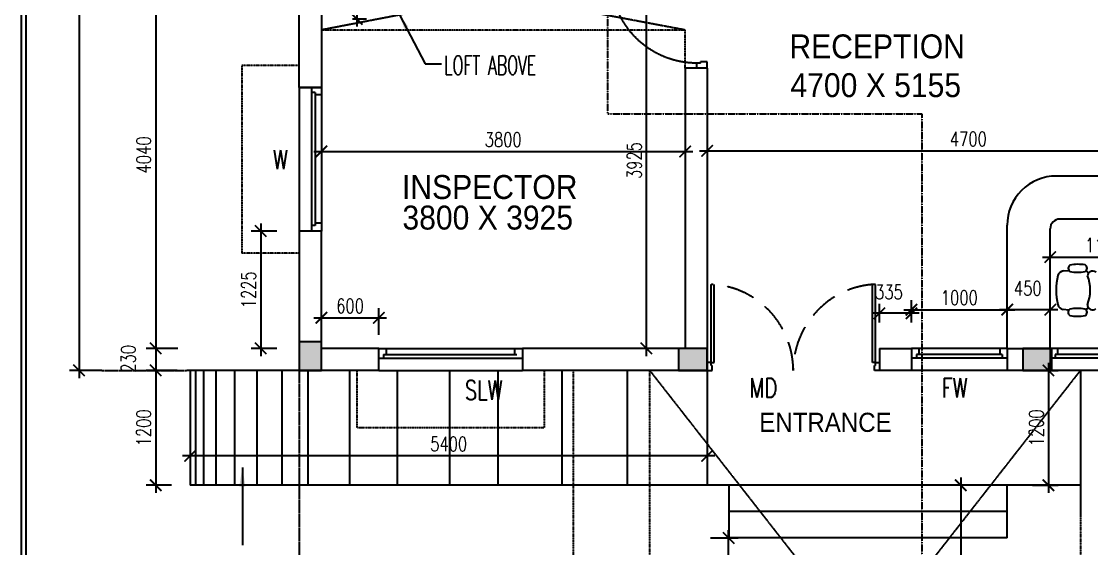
# Model space of a CAD drawing. Header units: millimetres. Extents: x 12977220 to 13113408, y -169657 to -55898.
# Drawn here: x 12977220 to 12988401, y -88006 to -82500 of the extents above; entities that cross this region are included whole.
import ezdxf

# ---------------------------------------------------------------- set-up
doc = ezdxf.new("R2010")
doc.units = ezdxf.units.MM
doc.header["$LTSCALE"] = 3
doc.header["$PDMODE"] = 66
for name, pattern in [('CENTER2', [1.125, 0.75, -0.125, 0.125, -0.125]), ('HIDDEN', [0.375, 0.25, -0.125]), ('HIDDEN2', [0.1875, 0.125, -0.0625])]:
    doc.linetypes.add(name, pattern=pattern)
for name, color, linetype in [('C2', 130, 'Continuous'), ('CENTER', 40, 'CENTER2'), ('COLUMN NEW', 112, 'Continuous'), ('DIM', 9, 'Continuous'), ('DIM BREAK', 8, 'Continuous'), ('door', 151, 'Continuous'), ('FUR', 1, 'Continuous'), ('FURN', 6, 'Continuous'), ('hid', 6, 'HIDDEN2'), ('J Text', 6, 'Continuous'), ('text', 33, 'Continuous'), ('WALL', 7, 'Continuous'), ('WIN', 5, 'Continuous')]:
    doc.layers.add(name, color=color, linetype=linetype)
doc.styles.add('m', font='MICROSS.TTF', dxfattribs={"width": 0.9, "height": 350})
doc.styles.add('ROMANS', font='romans.shx', dxfattribs={"width": 0.8})
doc.styles.add('RS3', font='romans.shx', dxfattribs={"width": 0.75, "height": 150})
doc.styles.add('rs4', font='romans.shx', dxfattribs={"width": 0.8, "height": 200})
doc.styles.get("Standard").update_dxf_attribs({"font": 'ARIALBD.TTF', "height": 4.5})
doc.dimstyles.new('ISO-25', dxfattribs={"dimtxt": 2.5, "dimasz": 2.5, "dimexe": 1.25, "dimexo": 0.625, "dimtad": 1, "dimtxsty": 'Standard', "dimcen": 2.5, "dimadec": 0, "dimazin": 0, "dimtfac": 1, "dimtmove": 0, "dimatfit": 3, "dimfxl": 1, "dimarcsym": 0})

# ---------------------------------------------------------------- blocks, each defined once
blk = doc.blocks.new('_ARCHTICK')
at = {"color": 0, "linetype": 'ByBlock', "const_width": 0.15}
blk.add_lwpolyline([(-0.5, -0.5), (0.5, 0.5)], dxfattribs=at)
blk = doc.blocks.new('*D14')
at = {"layer": 'Defpoints', "color": 0, "transparency": 16777216}
for p in [(12978984, -86837), (12984384, -86837), (12978984, -87038)]:
    blk.add_point(p, dxfattribs=at)
at = {"layer": 'WALL', "color": 8, "lineweight": -2, "transparency": 16777216}
for p, q in [((12978984, -86837), (12978984, -87138)), ((12984384, -86837), (12984384, -87138)), ((12984464, -87038), (12978904, -87038))]:
    blk.add_line(p, q, dxfattribs=at)
at = {"layer": 'WALL', "color": 8, "lineweight": -2, "transparency": 16777216, "xscale": 120, "yscale": 120, "zscale": 120}
for p, rotation in [((12978984, -87038), 180.0000000000012), ((12984384, -87038), 1.199040866595169e-12)]:
    blk.add_blockref('_ARCHTICK', p, dxfattribs=dict(at, rotation=rotation))
at = {"layer": 'WALL', "color": 6, "transparency": 16777216, "insert": (12981684, -86913), "char_height": 150, "attachment_point": 5, "style": 'RS3'}
blk.add_mtext('5400', dxfattribs=at)
blk = doc.blocks.new('*D31')
at = {"layer": 'Defpoints', "color": 0, "transparency": 16777216}
for p in [(12987867, -86145), (12987784, -87345), (12987950, -87345)]:
    blk.add_point(p, dxfattribs=at)
at = {"layer": 'DIM', "color": 8, "lineweight": -2, "transparency": 16777216}
for p, q in [((12987950, -86065), (12987950, -87425)), ((12987867, -86145), (12988050, -86145)), ((12987784, -87345), (12988050, -87345))]:
    blk.add_line(p, q, dxfattribs=at)
at = {"layer": 'DIM', "color": 8, "lineweight": -2, "transparency": 16777216, "xscale": 120, "yscale": 120, "zscale": 120}
for p, rotation in [((12987950, -86145), 90), ((12987950, -87345), 270)]:
    blk.add_blockref('_ARCHTICK', p, dxfattribs=dict(at, rotation=rotation))
at = {"layer": 'DIM', "color": 6, "transparency": 16777216, "insert": (12987825, -86745), "char_height": 150, "attachment_point": 5, "rotation": 90, "style": 'RS3'}
blk.add_mtext('1200', dxfattribs=at)
blk = doc.blocks.new('*D44')
at = {"layer": 'Defpoints', "color": 0, "transparency": 16777216}
for p in [(12980354, -83715), (12984154, -83715), (12984154, -83859)]:
    blk.add_point(p, dxfattribs=at)
at = {"layer": 'WALL', "color": 8, "lineweight": -2, "transparency": 16777216}
for p, q in [((12980354, -83715), (12980354, -83959)), ((12984154, -83715), (12984154, -83959)), ((12980274, -83859), (12984234, -83859))]:
    blk.add_line(p, q, dxfattribs=at)
at = {"layer": 'WALL', "color": 8, "lineweight": -2, "transparency": 16777216, "xscale": 120, "yscale": 120, "zscale": 120, "rotation": 180}
blk.add_blockref('_ARCHTICK', (12980354, -83859), dxfattribs=at)
at = {"layer": 'WALL', "color": 8, "lineweight": -2, "transparency": 16777216, "xscale": 120, "yscale": 120, "zscale": 120}
blk.add_blockref('_ARCHTICK', (12984154, -83859), dxfattribs=at)
at = {"layer": 'WALL', "color": 6, "transparency": 16777216, "insert": (12982254, -83734), "char_height": 150, "attachment_point": 5, "style": 'RS3'}
blk.add_mtext('3800', dxfattribs=at)
blk = doc.blocks.new('*D45')
at = {"layer": 'Defpoints', "color": 0, "transparency": 16777216}
for p in [(12984384, -83709), (12989084, -83709), (12989084, -83853)]:
    blk.add_point(p, dxfattribs=at)
at = {"layer": 'DIM', "color": 8, "lineweight": -2, "transparency": 16777216}
for p, q in [((12984384, -83709), (12984384, -83953)), ((12989084, -83709), (12989084, -83953)), ((12984304, -83853), (12989164, -83853))]:
    blk.add_line(p, q, dxfattribs=at)
at = {"layer": 'DIM', "color": 8, "lineweight": -2, "transparency": 16777216, "xscale": 120, "yscale": 120, "zscale": 120, "rotation": 180}
blk.add_blockref('_ARCHTICK', (12984384, -83853), dxfattribs=at)
at = {"layer": 'DIM', "color": 8, "lineweight": -2, "transparency": 16777216, "xscale": 120, "yscale": 120, "zscale": 120}
blk.add_blockref('_ARCHTICK', (12989084, -83853), dxfattribs=at)
at = {"layer": 'DIM', "color": 6, "transparency": 16777216, "insert": (12987113, -83728), "char_height": 150, "attachment_point": 5, "style": 'RS3'}
blk.add_mtext('4700', dxfattribs=at)
blk = doc.blocks.new('*D47')
at = {"layer": 'Defpoints', "color": 0, "transparency": 16777216}
for p in [(12987034, -87345), (12987031, -91895), (12987031, -91895)]:
    blk.add_point(p, dxfattribs=at)
at = {"layer": 'DIM', "color": 8, "lineweight": -2, "transparency": 16777216}
for p, q in [((12987034, -87265), (12987031, -91975)), ((12987034, -87345), (12986934, -87345)), ((12987031, -91895), (12986931, -91895))]:
    blk.add_line(p, q, dxfattribs=at)
at = {"layer": 'DIM', "color": 8, "lineweight": -2, "transparency": 16777216, "xscale": 120, "yscale": 120, "zscale": 120}
for p, rotation in [((12987034, -87345), 89.9535024584559), ((12987031, -91895), 269.9535024584559)]:
    blk.add_blockref('_ARCHTICK', p, dxfattribs=dict(at, rotation=rotation))
at = {"layer": 'DIM', "color": 6, "transparency": 16777216, "insert": (12986908, -89620), "char_height": 150, "attachment_point": 5, "rotation": 89.9535, "style": 'RS3'}
blk.add_mtext('4550', dxfattribs=at)
blk = doc.blocks.new('*D48')
at = {"layer": 'Defpoints', "color": 0, "transparency": 16777216}
for p in [(12984420, -87895), (12984609, -87895), (12984420, -91595)]:
    blk.add_point(p, dxfattribs=at)
at = {"layer": 'DIM', "color": 8, "lineweight": -2, "transparency": 16777216}
for p, q in [((12984609, -91675), (12984609, -87815)), ((12984420, -87895), (12984709, -87895)), ((12984420, -91595), (12984709, -91595))]:
    blk.add_line(p, q, dxfattribs=at)
at = {"layer": 'DIM', "color": 8, "lineweight": -2, "transparency": 16777216, "xscale": 120, "yscale": 120, "zscale": 120}
for p, rotation in [((12984609, -87895), 90), ((12984609, -91595), 270)]:
    blk.add_blockref('_ARCHTICK', p, dxfattribs=dict(at, rotation=rotation))
at = {"layer": 'DIM', "color": 6, "transparency": 16777216, "insert": (12984484, -89745), "char_height": 150, "attachment_point": 5, "rotation": 90, "style": 'RS3'}
blk.add_mtext('3700', dxfattribs=at)
blk = doc.blocks.new('*D50')
at = {"layer": 'Defpoints', "color": 0, "transparency": 16777216}
for p in [(12978706, -86145), (12978624, -87345), (12978790, -87345)]:
    blk.add_point(p, dxfattribs=at)
at = {"layer": 'DIM', "color": 8, "lineweight": -2, "transparency": 16777216}
for p, q in [((12978624, -86065), (12978624, -87425)), ((12978706, -86145), (12978524, -86145)), ((12978790, -87345), (12978524, -87345))]:
    blk.add_line(p, q, dxfattribs=at)
at = {"layer": 'DIM', "color": 8, "lineweight": -2, "transparency": 16777216, "xscale": 120, "yscale": 120, "zscale": 120}
for p, rotation in [((12978624, -86145), 90), ((12978624, -87345), 270)]:
    blk.add_blockref('_ARCHTICK', p, dxfattribs=dict(at, rotation=rotation))
at = {"layer": 'DIM', "color": 6, "transparency": 16777216, "insert": (12978499, -86745), "char_height": 150, "attachment_point": 5, "rotation": 90, "style": 'RS3'}
blk.add_mtext('1200', dxfattribs=at)
blk = doc.blocks.new('*D52')
at = {"layer": 'Defpoints', "color": 0, "transparency": 16777216}
for p in [(12987519, -85511), (12986519, -85644), (12987519, -85644)]:
    blk.add_point(p, dxfattribs=at)
at = {"layer": 'DIM', "color": 8, "lineweight": -2, "transparency": 16777216}
for p, q in [((12986519, -85644), (12986519, -85411)), ((12987519, -85644), (12987519, -85411)), ((12986439, -85511), (12987599, -85511))]:
    blk.add_line(p, q, dxfattribs=at)
at = {"layer": 'DIM', "color": 8, "lineweight": -2, "transparency": 16777216, "xscale": 120, "yscale": 120, "zscale": 120, "rotation": 180}
blk.add_blockref('_ARCHTICK', (12986519, -85511), dxfattribs=at)
at = {"layer": 'DIM', "color": 8, "lineweight": -2, "transparency": 16777216, "xscale": 120, "yscale": 120, "zscale": 120}
blk.add_blockref('_ARCHTICK', (12987519, -85511), dxfattribs=at)
at = {"layer": 'DIM', "color": 6, "transparency": 16777216, "insert": (12987019, -85386), "char_height": 150, "attachment_point": 5, "style": 'RS3'}
blk.add_mtext('1000', dxfattribs=at)
blk = doc.blocks.new('*D53')
at = {"layer": 'Defpoints', "color": 0, "transparency": 16777216}
for p in [(12989084, -84962), (12987969, -85205), (12989084, -85205)]:
    blk.add_point(p, dxfattribs=at)
at = {"layer": 'DIM', "color": 8, "lineweight": -2, "transparency": 16777216}
for p, q in [((12987889, -84962), (12989164, -84962)), ((12987969, -85205), (12987969, -84862)), ((12989084, -85205), (12989084, -84862))]:
    blk.add_line(p, q, dxfattribs=at)
at = {"layer": 'DIM', "color": 8, "lineweight": -2, "transparency": 16777216, "xscale": 120, "yscale": 120, "zscale": 120, "rotation": 180}
blk.add_blockref('_ARCHTICK', (12987969, -84962), dxfattribs=at)
at = {"layer": 'DIM', "color": 8, "lineweight": -2, "transparency": 16777216, "xscale": 120, "yscale": 120, "zscale": 120}
blk.add_blockref('_ARCHTICK', (12989084, -84962), dxfattribs=at)
at = {"layer": 'DIM', "color": 6, "transparency": 16777216, "insert": (12988526, -84837), "char_height": 150, "attachment_point": 5, "style": 'RS3'}
blk.add_mtext('1115', dxfattribs=at)
blk = doc.blocks.new('*D122')
at = {"layer": 'Defpoints', "color": 0, "transparency": 16777216}
for p in [(12987519, -85511), (12987519, -85605), (12987969, -85605)]:
    blk.add_point(p, dxfattribs=at)
at = {"layer": 'DIM', "color": 8, "lineweight": -2, "transparency": 16777216}
for p, q in [((12987519, -85605), (12987519, -85411)), ((12987969, -85605), (12987969, -85411)), ((12988049, -85511), (12987439, -85511))]:
    blk.add_line(p, q, dxfattribs=at)
at = {"layer": 'DIM', "color": 8, "lineweight": -2, "transparency": 16777216, "xscale": 120, "yscale": 120, "zscale": 120, "rotation": 180}
blk.add_blockref('_ARCHTICK', (12987519, -85511), dxfattribs=at)
at = {"layer": 'DIM', "color": 8, "lineweight": -2, "transparency": 16777216, "xscale": 120, "yscale": 120, "zscale": 120}
blk.add_blockref('_ARCHTICK', (12987969, -85511), dxfattribs=at)
at = {"layer": 'DIM', "color": 6, "transparency": 16777216, "insert": (12987734, -85288), "char_height": 150, "attachment_point": 5, "style": 'RS3'}
blk.add_mtext('450', dxfattribs=at)
blk = doc.blocks.new('*D124')
at = {"layer": 'Defpoints', "color": 0, "transparency": 16777216}
for p in [(12980954, -85596), (12980354, -85773), (12980954, -85773)]:
    blk.add_point(p, dxfattribs=at)
at = {"layer": 'DIM', "color": 8, "lineweight": -2, "transparency": 16777216}
for p, q in [((12980354, -85773), (12980354, -85496)), ((12980954, -85773), (12980954, -85496)), ((12980274, -85596), (12981034, -85596))]:
    blk.add_line(p, q, dxfattribs=at)
at = {"layer": 'DIM', "color": 8, "lineweight": -2, "transparency": 16777216, "xscale": 120, "yscale": 120, "zscale": 120, "rotation": 180}
blk.add_blockref('_ARCHTICK', (12980354, -85596), dxfattribs=at)
at = {"layer": 'DIM', "color": 8, "lineweight": -2, "transparency": 16777216, "xscale": 120, "yscale": 120, "zscale": 120}
blk.add_blockref('_ARCHTICK', (12980954, -85596), dxfattribs=at)
at = {"layer": 'DIM', "color": 6, "transparency": 16777216, "insert": (12980654, -85471), "char_height": 150, "attachment_point": 5, "style": 'RS3'}
blk.add_mtext('600', dxfattribs=at)
blk = doc.blocks.new('*D125')
at = {"layer": 'Defpoints', "color": 0, "transparency": 16777216}
for p in [(12979888, -84690), (12979720, -85915), (12979888, -85915)]:
    blk.add_point(p, dxfattribs=at)
at = {"layer": 'DIM', "color": 8, "lineweight": -2, "transparency": 16777216}
for p, q in [((12979720, -84610), (12979720, -85995)), ((12979888, -84690), (12979620, -84690)), ((12979888, -85915), (12979620, -85915))]:
    blk.add_line(p, q, dxfattribs=at)
at = {"layer": 'DIM', "color": 8, "lineweight": -2, "transparency": 16777216, "xscale": 120, "yscale": 120, "zscale": 120}
for p, rotation in [((12979720, -84690), 90), ((12979720, -85915), 270)]:
    blk.add_blockref('_ARCHTICK', p, dxfattribs=dict(at, rotation=rotation))
at = {"layer": 'DIM', "color": 6, "transparency": 16777216, "insert": (12979595, -85303), "char_height": 150, "attachment_point": 5, "rotation": 90, "style": 'RS3'}
blk.add_mtext('1225', dxfattribs=at)
blk = doc.blocks.new('*D126')
at = {"layer": 'Defpoints', "color": 0, "transparency": 16777216}
for p in [(12986184, -85549), (12986184, -85644), (12986519, -85644)]:
    blk.add_point(p, dxfattribs=at)
at = {"layer": 'DIM', "color": 8, "lineweight": -2, "transparency": 16777216}
for p, q in [((12986184, -85644), (12986184, -85449)), ((12986519, -85644), (12986519, -85449)), ((12986599, -85549), (12986104, -85549))]:
    blk.add_line(p, q, dxfattribs=at)
at = {"layer": 'DIM', "color": 8, "lineweight": -2, "transparency": 16777216, "xscale": 120, "yscale": 120, "zscale": 120, "rotation": 180}
blk.add_blockref('_ARCHTICK', (12986184, -85549), dxfattribs=at)
at = {"layer": 'DIM', "color": 8, "lineweight": -2, "transparency": 16777216, "xscale": 120, "yscale": 120, "zscale": 120}
blk.add_blockref('_ARCHTICK', (12986519, -85549), dxfattribs=at)
at = {"layer": 'DIM', "color": 6, "transparency": 16777216, "insert": (12986284, -85326), "char_height": 150, "attachment_point": 5, "style": 'RS3'}
blk.add_mtext('335', dxfattribs=at)
blk = doc.blocks.new('*D127')
at = {"layer": 'Defpoints', "color": 0, "transparency": 16777216}
for p in [(12980679, -81875), (12980679, -82475), (12980724, -82475)]:
    blk.add_point(p, dxfattribs=at)
at = {"layer": 'WALL', "color": 8, "lineweight": -2, "transparency": 16777216}
for p, q in [((12980724, -81795), (12980724, -82555)), ((12980679, -81875), (12980824, -81875)), ((12980679, -82475), (12980824, -82475))]:
    blk.add_line(p, q, dxfattribs=at)
at = {"layer": 'WALL', "color": 8, "lineweight": -2, "transparency": 16777216, "xscale": 120, "yscale": 120, "zscale": 120}
for p, rotation in [((12980724, -81875), 90), ((12980724, -82475), 270)]:
    blk.add_blockref('_ARCHTICK', p, dxfattribs=dict(at, rotation=rotation))
at = {"layer": 'WALL', "color": 6, "transparency": 16777216, "insert": (12980599, -82175), "char_height": 150, "attachment_point": 5, "rotation": 90, "style": 'RS3'}
blk.add_mtext('600', dxfattribs=at)
blk = doc.blocks.new('*D130')
at = {"layer": 'Defpoints', "color": 0, "transparency": 16777216}
for p in [(12978259, -77145), (12977823, -86145), (12978060, -86145)]:
    blk.add_point(p, dxfattribs=at)
at = {"layer": 'DIM', "color": 8, "lineweight": -2, "transparency": 16777216}
for p, q in [((12977823, -77065), (12977823, -86225)), ((12978259, -77145), (12977723, -77145)), ((12978060, -86145), (12977723, -86145))]:
    blk.add_line(p, q, dxfattribs=at)
at = {"layer": 'DIM', "color": 8, "lineweight": -2, "transparency": 16777216, "xscale": 120, "yscale": 120, "zscale": 120}
for p, rotation in [((12977823, -77145), 90), ((12977823, -86145), 270)]:
    blk.add_blockref('_ARCHTICK', p, dxfattribs=dict(at, rotation=rotation))
at = {"layer": 'DIM', "color": 6, "transparency": 16777216, "insert": (12977698, -81645), "char_height": 150, "attachment_point": 5, "rotation": 90, "style": 'RS3'}
blk.add_mtext('9000', dxfattribs=at)
blk = doc.blocks.new('*D136')
at = {"layer": 'Defpoints', "color": 0, "transparency": 16777216}
for p in [(12978856, -81875), (12978624, -85915), (12978773, -85915)]:
    blk.add_point(p, dxfattribs=at)
at = {"layer": 'DIM', "color": 8, "lineweight": -2, "transparency": 16777216}
for p, q in [((12978624, -81795), (12978624, -85995)), ((12978856, -81875), (12978524, -81875)), ((12978773, -85915), (12978524, -85915))]:
    blk.add_line(p, q, dxfattribs=at)
at = {"layer": 'DIM', "color": 8, "lineweight": -2, "transparency": 16777216, "xscale": 120, "yscale": 120, "zscale": 120}
for p, rotation in [((12978624, -81875), 90), ((12978624, -85915), 270)]:
    blk.add_blockref('_ARCHTICK', p, dxfattribs=dict(at, rotation=rotation))
at = {"layer": 'DIM', "color": 6, "transparency": 16777216, "insert": (12978499, -83895), "char_height": 150, "attachment_point": 5, "rotation": 90, "style": 'RS3'}
blk.add_mtext('4040', dxfattribs=at)
blk = doc.blocks.new('*D137')
at = {"layer": 'Defpoints', "color": 0, "transparency": 16777216}
for p in [(12978856, -85915), (12978624, -86145), (12978847, -86145)]:
    blk.add_point(p, dxfattribs=at)
at = {"layer": 'DIM', "color": 8, "lineweight": -2, "transparency": 16777216}
for p, q in [((12978624, -85835), (12978624, -86225)), ((12978856, -85915), (12978524, -85915)), ((12978847, -86145), (12978524, -86145))]:
    blk.add_line(p, q, dxfattribs=at)
at = {"layer": 'DIM', "color": 8, "lineweight": -2, "transparency": 16777216, "xscale": 120, "yscale": 120, "zscale": 120}
for p, rotation in [((12978624, -85915), 90), ((12978624, -86145), 270)]:
    blk.add_blockref('_ARCHTICK', p, dxfattribs=dict(at, rotation=rotation))
at = {"layer": 'DIM', "color": 6, "transparency": 16777216, "insert": (12978337, -86024), "char_height": 150, "attachment_point": 5, "rotation": 90, "style": 'RS3'}
blk.add_mtext('230', dxfattribs=at)
blk = doc.blocks.new('D4')
at = {"layer": 'WIN'}
for p, q in [((2, 4), (2, 36.04)), ((3.5, 4), (3.5, 36)), ((2, 4), (0, 4)), ((0, 0), (2.5, 0)), ((2, 2.5), (2, 4)), ((2, 4), (3.5, 4)), ((2, 2.5), (2.5, 2.5)), ((2.5, 0), (2.5, 2.5)), ((34, 2.5), (33.5, 2.5)), ((33.5, 0), (33.5, 2.5)), ((36, 0), (33.5, 0)), ((34, 4), (36, 4)), ((34, 2.5), (34, 4))]:
    blk.add_line(p, q, dxfattribs=at)
at = {"layer": 'WIN', "linetype": 'HIDDEN', "ltscale": 400}
blk.add_arc((2, 4), 32.04, 357.3162, 90, dxfattribs=at)
blk = doc.blocks.new('*D246')
at = {"layer": 'Defpoints', "color": 0, "transparency": 16777216}
for p in [(12983893, -81990), (12983749, -85915), (12983893, -85915)]:
    blk.add_point(p, dxfattribs=at)
at = {"layer": 'WALL', "color": 8, "lineweight": -2, "transparency": 16777216}
for p, q in [((12983749, -81910), (12983749, -85995)), ((12983893, -81990), (12983649, -81990)), ((12983893, -85915), (12983649, -85915))]:
    blk.add_line(p, q, dxfattribs=at)
at = {"layer": 'WALL', "color": 8, "lineweight": -2, "transparency": 16777216, "xscale": 120, "yscale": 120, "zscale": 120}
for p, rotation in [((12983749, -81990), 90), ((12983749, -85915), 270)]:
    blk.add_blockref('_ARCHTICK', p, dxfattribs=dict(at, rotation=rotation))
at = {"layer": 'WALL', "color": 6, "transparency": 16777216, "insert": (12983624, -83953), "char_height": 150, "attachment_point": 5, "rotation": 90, "style": 'RS3'}
blk.add_mtext('3925', dxfattribs=at)
blk = doc.blocks.new('C1 NEW')
at = {"layer": 'COLUMN NEW', "ltscale": 0.15}
for points in [[(115, 150), (-115, 150), (0, 0)], [(0, 0), (-115, 150), (-115, -150)], [(115, 150), (0, 0), (115, -150)], [(0, 0), (-115, -150), (115, -150)]]:
    blk.add_hatch(color=6, dxfattribs=at).paths.add_polyline_path(points)
at = {"layer": 'COLUMN NEW', "color": 6, "ltscale": 0.15}
blk.add_lwpolyline([(-115, -150), (115, -150), (115, 150), (-115, 150)], close=True, dxfattribs=at)

msp = doc.modelspace()

# ---------------------------------------------------------------- linework, layer by layer
at = {"layer": 'CENTER', "color": 2}
for p, q in [((12983346.7, -83466.3), (12983346.7, -71964.4)), ((12983346.7, -83466.3), (12986628, -83466.3)), ((12986628, -83466.3), (12986628, -93212.3))]:
    msp.add_line(p, q, dxfattribs=at)
at = {"layer": 'DIM BREAK', "color": 1, "ltscale": 400}
for p, q in [((12980353.8, -83190.3), (12980123.8, -83190.3)), ((12980353.8, -84690.3), (12980123.8, -84690.3))]:
    msp.add_line(p, q, dxfattribs=at)
at = {"layer": 'door'}
for p, q in [((12980123.8, -83190.3), (12980123.8, -81643.4)), ((12984383.8, -82990.3), (12984153.7, -82990.3)), ((12984153.7, -82990.3), (12984153.7, -85915.3)), ((12984383.8, -82990.3), (12984383.8, -86145.3)), ((12980123.8, -83190.3), (12980353.8, -83190.3)), ((12980123.8, -83190.3), (12980123.8, -83190.3)), ((12980353.8, -84690.3), (12980123.8, -84690.3)), ((12980123.8, -84690.3), (12980123.8, -86145.3)), ((12980953.8, -85915.3), (12980353.8, -85915.3)), ((12980953.8, -86145.3), (12980953.8, -85915.3)), ((12984383.8, -85915.3), (12982453.8, -85915.3)), ((12982453.8, -85915.3), (12982453.8, -86145.3)), ((12984383.8, -86145.3), (12984383.8, -85915.3)), ((12984383.8, -85915.3), (12984383.8, -86145.3)), ((12986183.8, -85915.3), (12986183.8, -86145.3)), ((12986183.8, -85915.3), (12986518.8, -85915.3)), ((12986183.8, -85915.3), (12986183.8, -86145.3)), ((12986518.8, -85915.3), (12986518.8, -86145.3)), ((12986518.8, -85915.3), (12986518.8, -86145.3)), ((12986518.8, -85915.3), (12986518.8, -86145.3)), ((12987518.8, -85915.3), (12987518.8, -86145.3)), ((12987518.8, -85915.3), (12987968.8, -85915.3)), ((12987518.8, -85915.3), (12987518.8, -86145.3)), ((12987518.8, -85915.3), (12987518.8, -86145.3)), ((12987968.8, -85915.3), (12987968.8, -86145.3)), ((12987968.8, -85915.3), (12987968.8, -86145.3)), ((12980953.8, -86145.3), (12980123.8, -86145.3)), ((12984383.8, -86145.3), (12982453.8, -86145.3)), ((12986518.8, -86145.3), (12986183.8, -86145.3)), ((12987968.8, -86145.3), (12987518.8, -86145.3))]:
    msp.add_line(p, q, dxfattribs=at)
at = {"layer": 'door', "color": 8}
for p, q in [((12979038.1, -86143.4), (12979038.1, -87345.3)), ((12979122.4, -86143.4), (12979122.4, -87345.3)), ((12979251.5, -86143.4), (12979251.5, -87345.3)), ((12979445, -86143.4), (12979445, -87345.3)), ((12979678.3, -86143.4), (12979678.3, -87345.3)), ((12979941.3, -86143.4), (12979941.3, -87345.3)), ((12980214.3, -86143.4), (12980214.3, -87345.3)), ((12980647.5, -86143.4), (12980647.5, -87345.3)), ((12981147.6, -86145.3), (12981147.6, -87345.3)), ((12981693.7, -86145.3), (12981693.7, -87345.3)), ((12982199.1, -86145.3), (12982199.1, -87345.3)), ((12982864.8, -86145.3), (12982864.8, -87345.3)), ((12983548.4, -86145.3), (12983548.4, -87345.3))]:
    msp.add_line(p, q, dxfattribs=at)
at = {"layer": 'door', "color": 8, "linetype": 'HIDDEN', "ltscale": 10}
msp.add_line((12980123.8, -86145.3), (12980123.8, -93197.2), dxfattribs=at)
at = {"layer": 'FUR', "color": 8}
for p, q in [((12988107.4, -85105), (12988163.2, -85100.8)), ((12988341.6, -85106.9), (12988369.4, -85126.5)), ((12988163.5, -85515.4), (12988102.9, -85509.9)), ((12988339.4, -85509.2), (12988368.7, -85492.2))]:
    msp.add_line(p, q, dxfattribs=at)
for centre, radius, start, end in [((12988196.3, -85078.6), 39.8, 123.03825, 236.8253), ((12988256.8, -85463.4), 426.2, 79.80392, 101.10063), ((12988314.3, -85078.8), 39.1, 298.68595, 62.77325), ((12988771.5, -85305.9), 740.3, 168.27497, 191.85881), ((12988121.6, -85184), 80.3, 100.15552, 158.92986), ((12988256.5, -84689.3), 430.5, 259.01329, 280.22319), ((12987973.2, -85306.2), 413.6, 338.04785, 21.20363), ((12988407.5, -85156.8), 48.8, 118.6301, 179.73192), ((12988409.8, -85188.3), 78.6, 61.8045, 109.03862), ((12988122.3, -85433.1), 79.3, 198.33294, 255.8447), ((12988195.8, -85538.6), 39.8, 123.01276, 236.39993), ((12988256.3, -85923.4), 426.2, 79.80429, 101.12324), ((12988313.8, -85538.8), 39.1, 298.87045, 62.77482), ((12988410.8, -85458.3), 54.1, 182.63269, 310.70823), ((12988256.6, -85149.3), 430.5, 258.89961, 280.18303)]:
    msp.add_arc(centre, radius, start, end, dxfattribs=at)
at = {"layer": 'FURN', "color": 8}
for p, q in [((12989083.8, -84115.3), (12988031.5, -84115.3)), ((12987518.8, -85915.3), (12987518.8, -84629.6)), ((12989083.8, -84565.3), (12988068.2, -84565.3)), ((12987968.8, -85915.3), (12987968.8, -84665.3))]:
    msp.add_line(p, q, dxfattribs=at)
for centre, radius, end in [((12988032.5, -84629.6), 514.3, 180.00043), ((12988068.2, -84665.3), 100, 180)]:
    msp.add_arc(centre, radius, 90, end, dxfattribs=at)
at = {"layer": 'hid', "color": 8, "linetype": 'CENTER2', "ltscale": 0.25}
for p, q in [((12984083.8, -81873.4), (12980353.8, -82590.3)), ((12984153.7, -82590.3), (12980353.8, -81875.3))]:
    msp.add_line(p, q, dxfattribs=at)
at = {"layer": 'hid', "color": 5}
for p, q in [((12984153.7, -82590.3), (12980353.8, -82590.3)), ((12984153.7, -82990.3), (12984153.7, -82590.3)), ((12979523.8, -82960.3), (12979523.8, -84920.3)), ((12980123.8, -82960.3), (12979523.8, -82960.3)), ((12980123.8, -84920.3), (12979523.8, -84920.3)), ((12980723.8, -86145.3), (12980723.8, -86745.3)), ((12982683.8, -86745.3), (12982683.8, -86145.3)), ((12982983.8, -86141.1), (12982983.8, -92495.3)), ((12983783.8, -86145.3), (12983783.8, -91895.3)), ((12988283.8, -86145.3), (12988283.8, -87645.3)), ((12982683.8, -86745.3), (12980723.8, -86745.3)), ((12988283.8, -87345.3), (12988283.8, -91895.3))]:
    msp.add_line(p, q, dxfattribs=at)
at = {"layer": 'hid', "color": 8, "linetype": 'HIDDEN', "ltscale": 10}
msp.add_line((12978060, -86145.3), (12980123.8, -86143.4), dxfattribs=at)
at = {"layer": 'J Text', "color": 1, "ltscale": 0.3}
for p, q in [((12980353.8, -81643.4), (12980353.8, -83190.3)), ((12980353.8, -85915.3), (12980353.8, -84690.3))]:
    msp.add_line(p, q, dxfattribs=at)
at = {"layer": 'J Text', "color": 1, "ltscale": 0.15}
for p, q in [((12980353.8, -83190.3), (12980123.8, -83190.3)), ((12980353.8, -84690.3), (12980123.8, -84690.3))]:
    msp.add_line(p, q, dxfattribs=at)
at = {"layer": 'WALL', "color": 5, "ltscale": 0.15}
for p, q in [((12980123.8, -86145.3), (12978983.8, -86145.3)), ((12978983.8, -86145.3), (12978983.8, -87345.3)), ((12984383.8, -86145.3), (12984383.8, -87345.3)), ((12988283.8, -86145.3), (12988283.8, -87345.3)), ((12988283.8, -87345.3), (12978983.8, -87345.3)), ((12984613.8, -87895.3), (12984613.8, -87345.3)), ((12987518.8, -87895.3), (12987518.8, -87345.3)), ((12987518.8, -87620.3), (12984613.8, -87620.3)), ((12987518.8, -87895.3), (12984613.8, -87895.3))]:
    msp.add_line(p, q, dxfattribs=at)
at = {"layer": 'WALL', "color": 8, "linetype": 'CENTER2'}
for p, q in [((12988283.8, -86145.3), (12983783.8, -91895.3)), ((12983783.8, -86145.3), (12988283.8, -91895.3))]:
    msp.add_line(p, q, dxfattribs=at)
at = {"layer": 'WALL', "color": 2}
msp.add_lwpolyline([(13035342, -56073.5), (13035342, -97082.6), (12977220.4, -97082.6), (12977220.4, -56073.5)], close=True, dxfattribs=at)
msp.add_lwpolyline([(13009356.7, -97033.1), (12977269.8, -97033.1), (12977269.8, -56123), (13035292.5, -56123), (13035292.5, -97033.1), (13009356.7, -97033.1)], dxfattribs=at)
at = {"layer": 'WIN'}
for p, q in [((12980123.8, -83190.3), (12980123.8, -84690.3)), ((12980251.5, -83190.3), (12980251.5, -84690.3)), ((12980289.9, -83241.4), (12980251.5, -83241.4)), ((12980289.9, -83241.4), (12980289.9, -84632.6)), ((12980353.8, -83267), (12980289.9, -83267)), ((12980353.8, -83190.3), (12980353.8, -84690.3)), ((12980289.9, -84632.6), (12980251.5, -84632.6)), ((12980353.8, -84607), (12980289.9, -84607)), ((12984425.4, -86062), (12984425.4, -85246.3)), ((12984456.7, -86062), (12984456.7, -85247)), ((12986110.8, -86062), (12986110.8, -85248.2)), ((12986142.1, -86062), (12986142.1, -85246.3)), ((12980953.8, -85915.3), (12982453.8, -85915.3)), ((12981030.4, -85915.3), (12981030.4, -85979.2)), ((12982370.5, -85915.3), (12982370.5, -85979.2)), ((12987518.8, -85915.3), (12986518.8, -85915.3)), ((12986595.4, -85915.3), (12986595.4, -85979.2)), ((12987442.1, -85915.3), (12987442.1, -85979.2)), ((12988968.8, -85915.3), (12987968.8, -85915.3)), ((12988045.4, -85915.3), (12988045.4, -85979.2)), ((12980953.8, -86017.5), (12982453.8, -86017.5)), ((12981004.9, -85979.2), (12982396, -85979.2)), ((12981004.9, -85979.2), (12981004.9, -86017.5)), ((12984425.4, -86062), (12984383.8, -86062)), ((12984425.4, -86093.2), (12984425.4, -86062)), ((12984425.4, -86062), (12984456.7, -86062)), ((12986142.1, -86062), (12986110.8, -86062)), ((12986142.1, -86062), (12986183.8, -86062)), ((12986142.1, -86093.2), (12986142.1, -86062)), ((12986569.9, -85979.2), (12986569.9, -86017.5)), ((12987467.6, -85979.2), (12987467.6, -86017.5)), ((12988019.9, -85979.2), (12988019.9, -86017.5)), ((12980953.8, -86145.3), (12982453.8, -86145.3)), ((12984383.8, -86145.3), (12984435.8, -86145.3)), ((12984425.4, -86093.2), (12984435.8, -86093.2)), ((12984435.8, -86145.3), (12984435.8, -86093.2)), ((12986142.1, -86093.2), (12986131.7, -86093.2)), ((12986131.7, -86145.3), (12986131.7, -86093.2)), ((12986183.8, -86145.3), (12986131.7, -86145.3)), ((12987518.8, -86145.3), (12986518.8, -86145.3)), ((12988968.8, -86145.3), (12987968.8, -86145.3))]:
    msp.add_line(p, q, dxfattribs=at)
at = {"layer": 'WIN', "linetype": 'Continuous'}
for p, q in [((12987518.8, -86017.5), (12986518.8, -86017.5)), ((12987467.6, -85979.2), (12986569.9, -85979.2)), ((12988968.8, -86017.5), (12987968.8, -86017.5)), ((12988917.6, -85979.2), (12988019.9, -85979.2))]:
    msp.add_line(p, q, dxfattribs=at)
at = {"layer": 'WIN', "linetype": 'HIDDEN', "ltscale": 400}
for centre, start, end in [((12984383.8, -86145.3), 360, 87.34647), ((12986183.8, -86145.3), 92.65353, 180)]:
    msp.add_arc(centre, 900, start, end, dxfattribs=at)

# ---------------------------------------------------------------- block references
at = {"layer": 'COLUMN NEW'}
msp.add_blockref('C1 NEW', (12980238.8, -85995.3), dxfattribs=at)
at = {"layer": 'COLUMN NEW', "rotation": 270}
for p in [(12984233.8, -86030.3), (12987833.8, -86030.3)]:
    msp.add_blockref('C1 NEW', p, dxfattribs=at)
at = {"layer": 'door', "xscale": -27.77777777798474, "yscale": 27.77777778031304, "zscale": 27.7777777795789, "rotation": 90}
msp.add_blockref('D4', (12984383.8, -81990.3), dxfattribs=at)

# ---------------------------------------------------------------- texts
at = {"layer": 'text'}
for s, height, style, width, p in [('RECEPTION', 250, 'm', 0.9, (12985243.8, -82886.3)), ('LOFT ABOVE', 200, 'rs4', 0.6, (12981637.9, -83058.9)), ('4700 X 5155', 250, 'm', 0.9, (12985254.6, -83290.9)), ('INSPECTOR', 250, 'm', 0.9, (12981196, -84354.8)), ('3800 X 3925', 250, 'm', 0.9, (12981201.1, -84674.1)), ('SLW ', 200, 'RS3', 0.75, (12981853.2, -86451.9)), ('MD', 200, 'RS3', 0.75, (12984827.2, -86427.3)), ('FW ', 200, 'RS3', 0.75, (12986833.1, -86427.3)), ('ENTRANCE', 200, 'm', 0.9, (12984928.9, -86787.6))]:
    msp.add_text(s, height=height, dxfattribs=dict(at, style=style, width=width)).set_placement(p)
at = {"layer": 'text', "style": 'RS3', "text_generation_flag": 4, "width": 0.75}
msp.add_text(' W ', height=200, rotation=180, dxfattribs=at).set_placement((12980105.7, -84044.4))

# ---------------------------------------------------------------- dimensions: what is measured, and where the dimension line sits
at = {"layer": 'DIM', "color": 8}
for base, p1, p2, override, picture, middle in [((12977822.6, -86145.3), (12978259.5, -77145.3), (12978060, -86145.3), {"dimscale": 80, "dimasz": 1.5, "dimexo": 0, "dimdec": 0, "dimtxsty": 'RS3', "dimblk1": 'ARCHTICK', "dimblk2": 'ARCHTICK', "dimsah": 1, "dimdle": 1, "dimclrd": 8, "dimclre": 8, "dimclrt": 6, "dimtdec": 0, "dimtmove": 1}, '*D130', (12977697.6, -81645.3)), ((12978623.6, -85915.3), (12978856, -81875.3), (12978773.2, -85915.3), {"dimscale": 80, "dimasz": 1.5, "dimexo": 0, "dimdec": 0, "dimtxsty": 'RS3', "dimblk1": 'ARCHTICK', "dimblk2": 'ARCHTICK', "dimsah": 1, "dimdle": 1, "dimclrd": 8, "dimclre": 8, "dimclrt": 6, "dimtdec": 0, "dimtmove": 1}, '*D136', (12978498.6, -83895.3)), ((12978623.6, -87345.3), (12978706.3, -86145.3), (12978789.8, -87345.3), {"dimscale": 80, "dimasz": 1.5, "dimexo": 0, "dimdec": 0, "dimtxsty": 'RS3', "dimblk1": 'ARCHTICK', "dimblk2": 'ARCHTICK', "dimsah": 1, "dimdle": 1, "dimclrd": 8, "dimclre": 8, "dimclrt": 6, "dimtdec": 0, "dimtmove": 2}, '*D50', (12978498.6, -86745.3)), ((12987950.1, -87345.3), (12987867.4, -86145.3), (12987783.9, -87345.3), {"dimscale": 80, "dimasz": 1.5, "dimexo": 0, "dimdec": 0, "dimtxsty": 'RS3', "dimblk1": 'ARCHTICK', "dimblk2": 'ARCHTICK', "dimsah": 1, "dimdle": 1, "dimclrd": 8, "dimclre": 8, "dimclrt": 6, "dimtdec": 0, "dimtmove": 1}, '*D31', (12987825.1, -86745.3))]:
    dim = msp.add_linear_dim(base=base, p1=p1, p2=p2, angle=90, dimstyle='ISO-25', override=override, dxfattribs=at)
    dim.commit()
    dim.dimension.update_dxf_attribs({"geometry": picture, "text_midpoint": middle})
for base, p1, p2, angle, override, picture, middle, dimtype in [((12989083.8, -83852.6), (12984383.8, -83709.1), (12989083.8, -83709.1), 360, {"dimscale": 80, "dimasz": 1.5, "dimexo": 0, "dimdec": 0, "dimtxsty": 'RS3', "dimblk1": 'ARCHTICK', "dimblk2": 'ARCHTICK', "dimsah": 1, "dimdle": 1, "dimclrd": 8, "dimclre": 8, "dimclrt": 6, "dimtdec": 0, "dimtmove": 1}, '*D45', (12987113.3, -83852.6), 161), ((12987518.8, -85511.2), (12987968.8, -85605.5), (12987518.8, -85605.5), 180, {"dimscale": 80, "dimasz": 1.5, "dimexo": 0, "dimdec": 0, "dimtxsty": 'RS3', "dimblk1": 'ARCHTICK', "dimblk2": 'ARCHTICK', "dimsah": 1, "dimdle": 1, "dimclrd": 8, "dimclre": 8, "dimclrt": 6, "dimtdec": 0, "dimtmove": 2}, '*D122', (12987734.3, -85288), 161), ((12986183.8, -85549.4), (12986518.8, -85643.7), (12986183.8, -85643.7), 180, {"dimscale": 80, "dimasz": 1.5, "dimexo": 0, "dimdec": 0, "dimtxsty": 'RS3', "dimblk1": 'ARCHTICK', "dimblk2": 'ARCHTICK', "dimsah": 1, "dimdle": 1, "dimclrd": 8, "dimclre": 8, "dimclrt": 6, "dimtdec": 0, "dimtmove": 2}, '*D126', (12986284.3, -85326.2), 161), ((12978623.6, -86145.3), (12978856, -85915.3), (12978846.5, -86145.3), 90, {"dimscale": 80, "dimasz": 1.5, "dimexo": 0, "dimdec": 0, "dimtxsty": 'RS3', "dimblk1": 'ARCHTICK', "dimblk2": 'ARCHTICK', "dimsah": 1, "dimdle": 1, "dimclrd": 8, "dimclre": 8, "dimclrt": 6, "dimtdec": 0, "dimtmove": 2}, '*D137', (12978337.3, -86024.2), 160)]:
    dim = msp.add_linear_dim(base=base, p1=p1, p2=p2, angle=angle, dimstyle='ISO-25', override=override, dxfattribs=at)
    dim.commit()
    dim.dimension.update_dxf_attribs({"geometry": picture, "text_midpoint": middle, "dimtype": dimtype})
for p1, p2, distance, override, picture, middle in [((12979887.5, -84690.3), (12979887.5, -85915.3), -167.6, {"dimscale": 80, "dimasz": 1.5, "dimexo": 0, "dimdec": 0, "dimtxsty": 'RS3', "dimblk1": 'ARCHTICK', "dimblk2": 'ARCHTICK', "dimsah": 1, "dimdle": 1, "dimclrd": 8, "dimclre": 8, "dimclrt": 6, "dimtdec": 0, "dimtmove": 1}, '*D125', (12979594.9, -85302.8)), ((12980353.8, -85773.4), (12980953.8, -85773.4), 177.1, {"dimscale": 80, "dimasz": 1.5, "dimexo": 0, "dimdec": 0, "dimtxsty": 'RS3', "dimblk1": 'ARCHTICK', "dimblk2": 'ARCHTICK', "dimsah": 1, "dimdle": 1, "dimclrd": 8, "dimclre": 8, "dimclrt": 6, "dimtdec": 0, "dimtmove": 1}, '*D124', (12980653.8, -85471.4)), ((12987034.4, -87345.3), (12987030.7, -91895.3), 0, {"dimscale": 80, "dimasz": 1.5, "dimexo": 0, "dimdec": 0, "dimtxsty": 'RS3', "dimblk1": 'ARCHTICK', "dimblk2": 'ARCHTICK', "dimsah": 1, "dimdle": 1, "dimclrd": 8, "dimclre": 8, "dimclrt": 6, "dimtdec": 0, "dimtmove": 2}, '*D47', (12986907.6, -89620.2)), ((12984419.7, -91595.4), (12984419.7, -87895.3), -189.5, {"dimscale": 80, "dimasz": 1.5, "dimexo": 0, "dimdec": 0, "dimtxsty": 'RS3', "dimblk1": 'ARCHTICK', "dimblk2": 'ARCHTICK', "dimsah": 1, "dimdle": 1, "dimclrd": 8, "dimclre": 8, "dimclrt": 6, "dimtdec": 0, "dimtmove": 2}, '*D48', (12984484.2, -89745.3))]:
    dim = msp.add_aligned_dim(p1=p1, p2=p2, distance=distance, dimstyle='ISO-25', override=override, dxfattribs=at)
    dim.commit()
    dim.dimension.update_dxf_attribs({"geometry": picture, "text_midpoint": middle})
for base, p1, p2, picture, middle in [((12989083.8, -84962.3), (12987968.8, -85204.7), (12989083.8, -85204.7), '*D53', (12988526.3, -84837.3)), ((12987518.8, -85511.2), (12986518.8, -85643.7), (12987518.8, -85643.7), '*D52', (12987018.8, -85386.2))]:
    dim = msp.add_linear_dim(base=base, p1=p1, p2=p2, dimstyle='ISO-25', override={"dimscale": 80, "dimasz": 1.5, "dimexo": 0, "dimdec": 0, "dimtxsty": 'RS3', "dimblk1": 'ARCHTICK', "dimblk2": 'ARCHTICK', "dimsah": 1, "dimdle": 1, "dimclrd": 8, "dimclre": 8, "dimclrt": 6, "dimtdec": 0, "dimtmove": 1}, dxfattribs=at)
    dim.commit()
    dim.dimension.update_dxf_attribs({"geometry": picture, "text_midpoint": middle})
at = {"layer": 'WALL'}
for p1, p2, distance, picture, middle in [((12980678.7, -81875.3), (12980678.7, -82475.3), 45.6, '*D127', (12980599.3, -82175.3)), ((12983892.9, -81990.3), (12983892.9, -85915.3), -144.3, '*D246', (12983623.6, -83952.8)), ((12980353.8, -83715.5), (12984153.7, -83715.5), -143.5, '*D44', (12982253.7, -83733.9)), ((12984383.8, -86836.6), (12978983.8, -86836.6), 201.6, '*D14', (12981683.8, -86913.2))]:
    dim = msp.add_aligned_dim(p1=p1, p2=p2, distance=distance, dimstyle='ISO-25', override={"dimscale": 80, "dimasz": 1.5, "dimexo": 0, "dimdec": 0, "dimtxsty": 'RS3', "dimblk1": 'ARCHTICK', "dimblk2": 'ARCHTICK', "dimsah": 1, "dimdle": 1, "dimclrd": 8, "dimclre": 8, "dimclrt": 6, "dimtdec": 0, "dimtmove": 1}, dxfattribs=at)
    dim.commit()
    dim.dimension.update_dxf_attribs({"geometry": picture, "text_midpoint": middle})

# ---------------------------------------------------------------- leaders
at = {"layer": 'C2', "color": 3, "ltscale": 0.15}
msp.add_leader([(12981171.7, -82433.1), (12981439.4, -82944.5), (12981609, -82944.5)], dimstyle='ISO-25', override={"dimscale": 100, "dimtxt": 2, "dimasz": 1.5, "dimexe": 1, "dimexo": 1, "dimgap": 1, "dimtad": 0, "dimdec": 0, "dimtxsty": 'ROMANS', "dimdle": 1, "dimclrd": 8, "dimclre": 8, "dimclrt": 256, "dimtdec": 0, "dimtmove": 2, "dimfxlon": 1}, dxfattribs=at)
at = {"layer": 'WALL', "color": 2, "ltscale": 0.15}
msp.add_leader([(12979528.7, -87159.3), (12979528.7, -87971.1)], dimstyle='ISO-25', override={"dimscale": 80, "dimgap": 0.625, "dimtad": 0, "dimdec": 0, "dimclrd": 8, "dimclre": 8, "dimclrt": 4, "dimtdec": 0}, dxfattribs=at)

doc.saveas('drawing.dxf')
